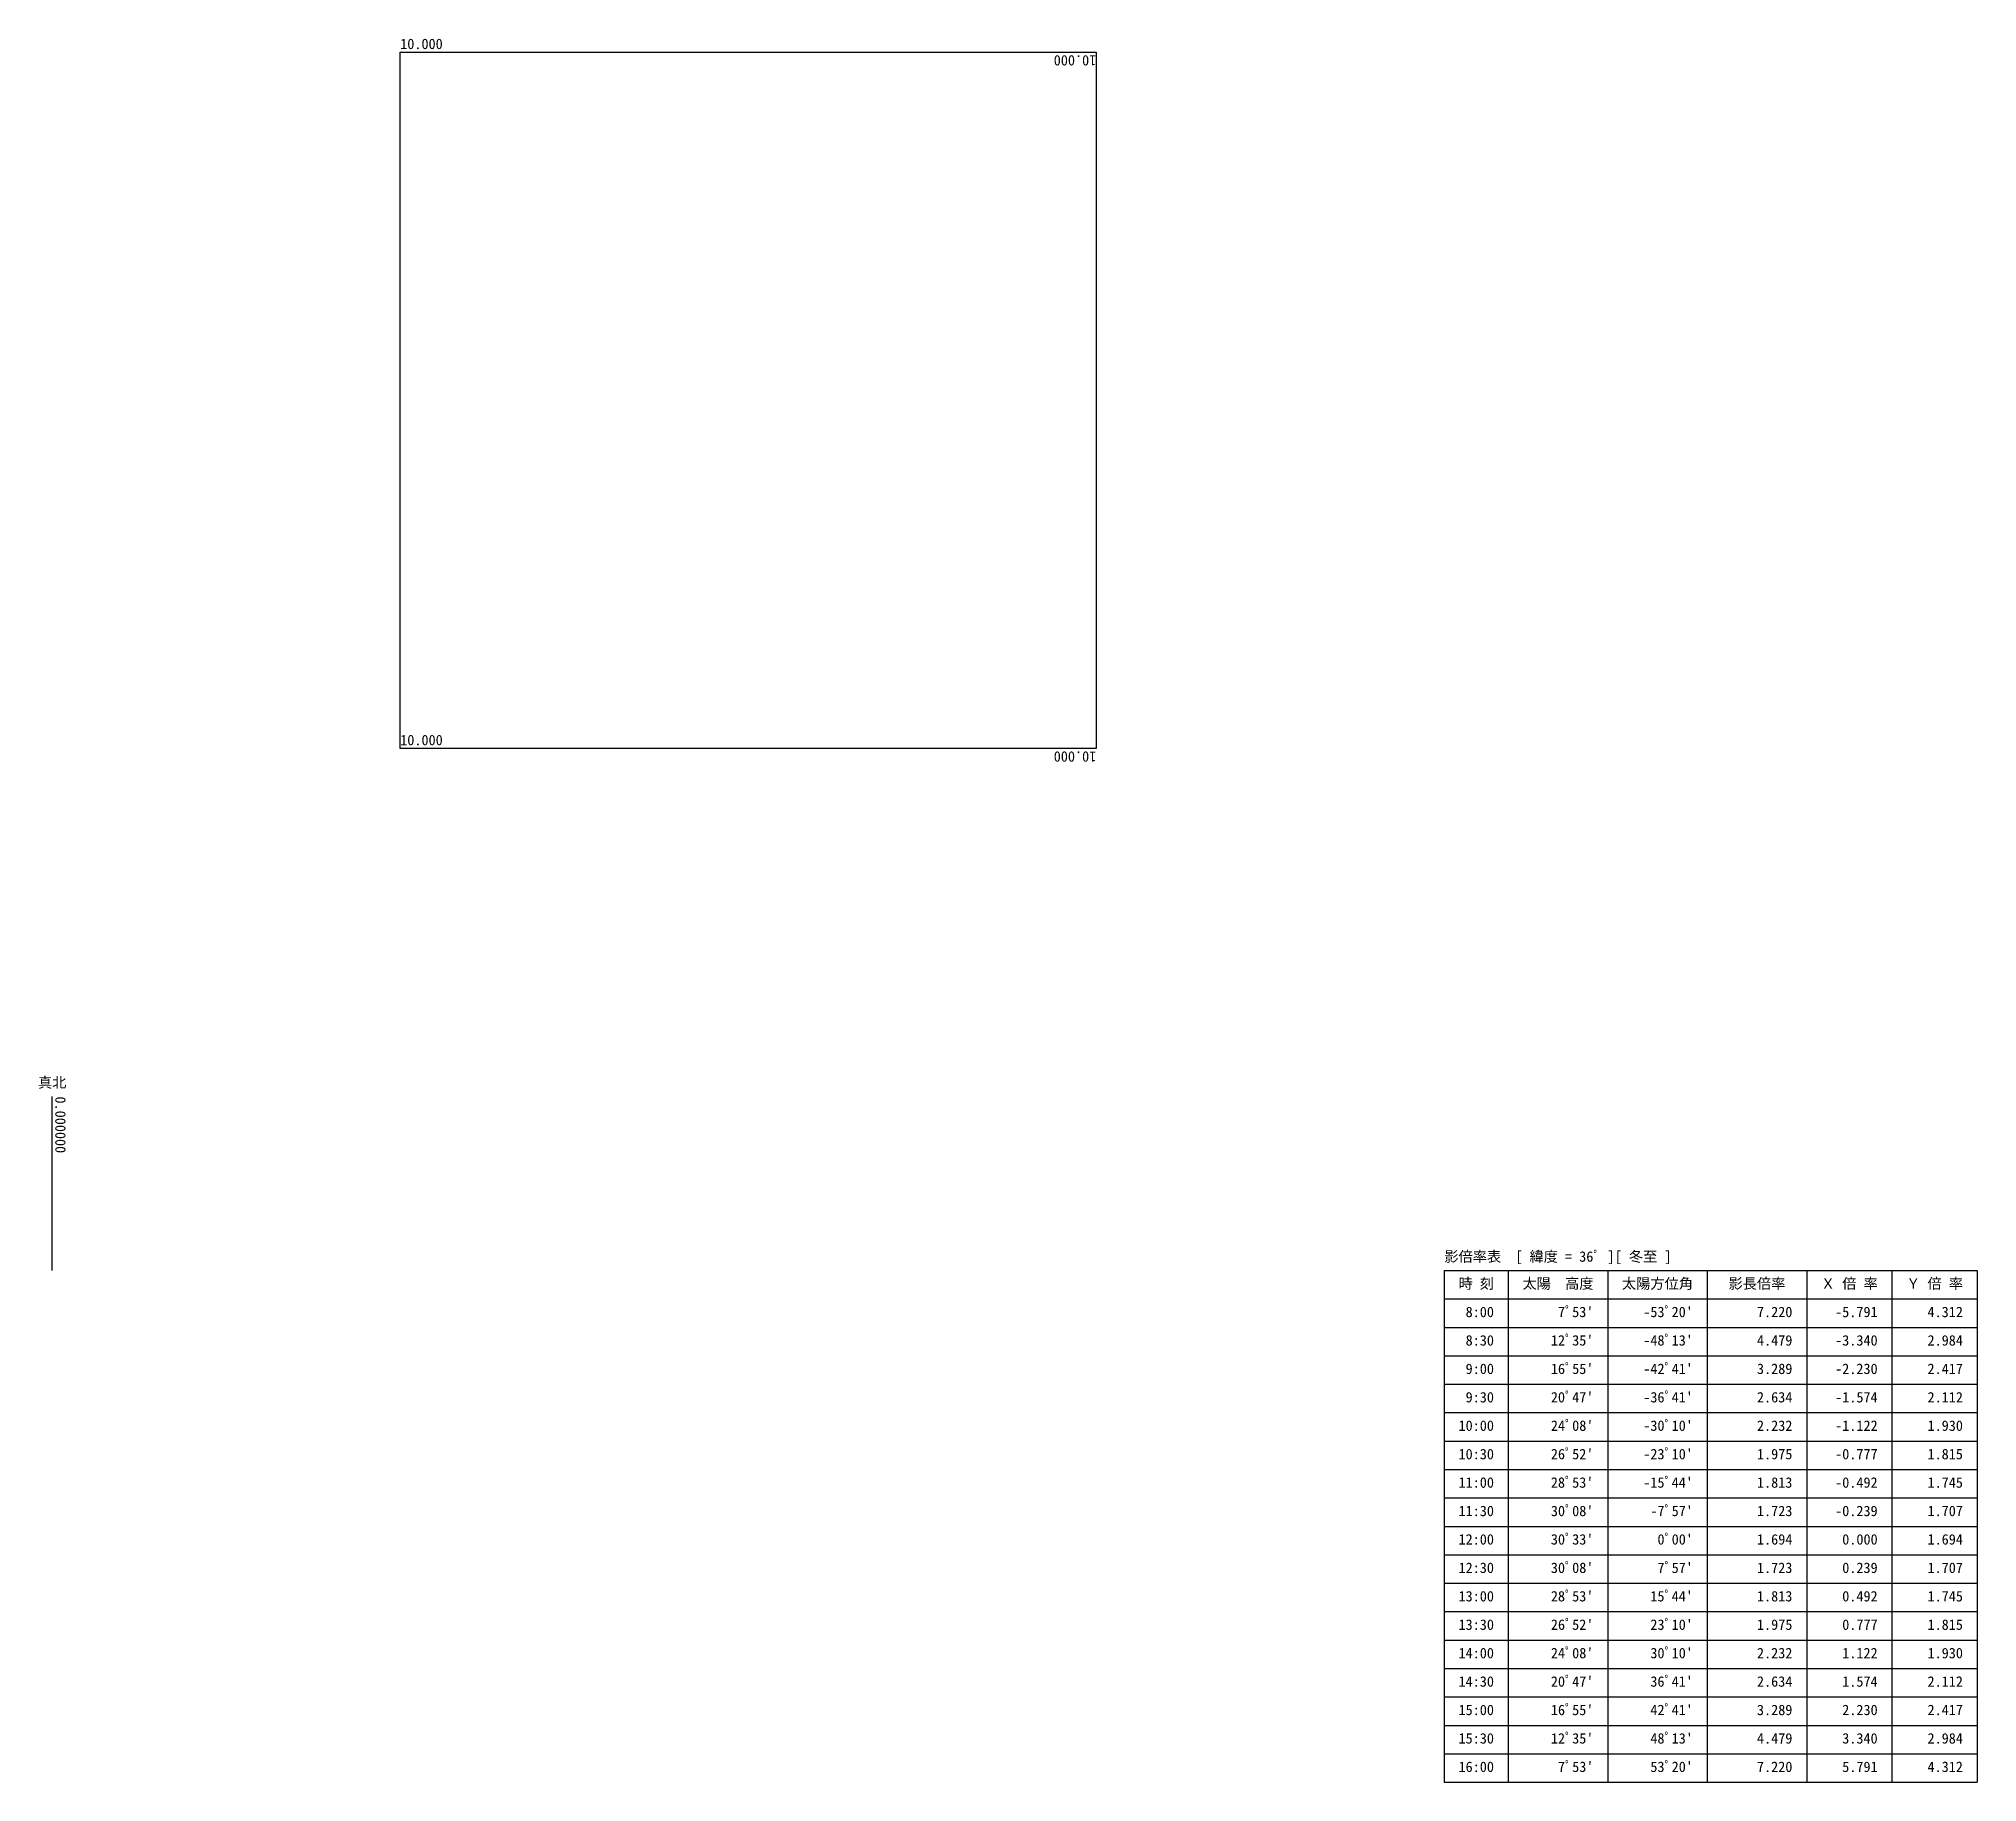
# Model space of a CAD drawing. Units: millimetres at full size, sheet at 1:100. Extents: x -15787 to 18314, y -27796 to 2869.
import ezdxf
from ezdxf.enums import TextEntityAlignment as Align

# ---------------------------------------------------------------- set-up
doc = ezdxf.new("R2010")
doc.units = ezdxf.units.MM
doc.header["$LTSCALE"] = 100
doc.layers.add('0-0', color=7, linetype='Continuous')
doc.styles.add('ＭＳ ゴシック', font='')
doc.styles.get('ＭＳ ゴシック').set_extended_font_data('MS Gothic')

msp = doc.modelspace()

# ---------------------------------------------------------------- linework, layer by layer
at = {"layer": '0-0'}
msp.add_line((-15551, -18795.9), (-15551, -15734.7), dxfattribs=at)
at = {"layer": '0-0', "color": 4}
for p, q in [((8938.8, -18795.9), (8938.8, -27795.9)), ((8938.8, -18795.9), (18313.8, -18795.9)), ((10063.8, -18795.9), (10063.8, -27795.9)), ((11813.8, -18795.9), (11813.8, -27795.9)), ((13563.8, -18795.9), (13563.8, -27795.9)), ((15313.8, -18795.9), (15313.8, -27795.9)), ((16813.8, -18795.9), (16813.8, -27795.9)), ((18313.8, -18795.9), (18313.8, -27795.9)), ((8938.8, -19295.9), (18313.8, -19295.9)), ((8938.8, -19795.9), (18313.8, -19795.9)), ((8938.8, -20295.9), (18313.8, -20295.9)), ((8938.8, -20795.9), (18313.8, -20795.9)), ((8938.8, -21295.9), (18313.8, -21295.9)), ((8938.8, -21795.9), (18313.8, -21795.9)), ((8938.8, -22295.9), (18313.8, -22295.9)), ((8938.8, -22795.9), (18313.8, -22795.9)), ((8938.8, -23295.9), (18313.8, -23295.9)), ((8938.8, -23795.9), (18313.8, -23795.9)), ((8938.8, -24295.9), (18313.8, -24295.9)), ((8938.8, -24795.9), (18313.8, -24795.9)), ((8938.8, -25295.9), (18313.8, -25295.9)), ((8938.8, -25795.9), (18313.8, -25795.9)), ((8938.8, -26295.9), (18313.8, -26295.9)), ((8938.8, -26795.9), (18313.8, -26795.9)), ((8938.8, -27295.9), (18313.8, -27295.9)), ((8938.8, -27795.9), (18313.8, -27795.9))]:
    msp.add_line(p, q, dxfattribs=at)
at = {"layer": '0-0'}
msp.add_lwpolyline([(-9428.6, 2632.7), (2816.3, 2632.7), (2816.3, -9612.2), (-9428.6, -9612.2)], close=True, dxfattribs=at)

# ---------------------------------------------------------------- texts
at = {"layer": '0-0', "color": 2, "style": 'ＭＳ ゴシック'}
for p in [(-9428.6, 2632.7), (-9428.6, -9612.2)]:
    msp.add_text('10.000', height=183.3, dxfattribs=at).set_placement(p, align=Align.BOTTOM_LEFT)
for p in [(2816.3, 2632.7), (2816.3, -9612.2)]:
    msp.add_text('10.000', height=183.3, rotation=180, dxfattribs=at).set_placement(p, align=Align.BOTTOM_LEFT)
at = {"layer": '0-0', "color": 6, "style": 'ＭＳ ゴシック'}
msp.add_text('真北', height=183.3, dxfattribs=at).set_placement((-15801, -15634.7), align=Align.BOTTOM_LEFT)
msp.add_text('0.000000', height=183.3, rotation=270, dxfattribs=at).set_placement((-15551, -15734.7), align=Align.BOTTOM_LEFT)
at = {"layer": '0-0', "style": 'ＭＳ ゴシック'}
for s, p in [('影倍率表  [ 緯度 = 36ﾟ ][ 冬至 ]', (8938.8, -18695.9)), ('時 刻', (9188.8, -19170.9)), ('太陽\u3000高度', (10313.8, -19170.9)), ('太陽方位角', (12063.8, -19170.9)), (' 影長倍率 ', (13813.8, -19170.9)), ('Ｘ 倍 率', (15563.8, -19170.9)), ('Ｙ 倍 率', (17063.8, -19170.9)), (' 8:00', (9188.8, -19670.9)), (" 7ﾟ53'", (10813.8, -19670.9)), ("-53ﾟ20'", (12438.8, -19670.9)), ('7.220', (14438.8, -19670.9)), ('-5.791', (15813.8, -19670.9)), ('4.312', (17438.8, -19670.9)), (' 8:30', (9188.8, -20170.9)), (" 12ﾟ35'", (10688.8, -20170.9)), ("-48ﾟ13'", (12438.8, -20170.9)), ('4.479', (14438.8, -20170.9)), ('-3.340', (15813.8, -20170.9)), ('2.984', (17438.8, -20170.9)), (' 9:00', (9188.8, -20670.9)), (" 16ﾟ55'", (10688.8, -20670.9)), ("-42ﾟ41'", (12438.8, -20670.9)), ('3.289', (14438.8, -20670.9)), ('-2.230', (15813.8, -20670.9)), ('2.417', (17438.8, -20670.9)), (' 9:30', (9188.8, -21170.9)), (" 20ﾟ47'", (10688.8, -21170.9)), ("-36ﾟ41'", (12438.8, -21170.9)), ('2.634', (14438.8, -21170.9)), ('-1.574', (15813.8, -21170.9)), ('2.112', (17438.8, -21170.9)), ('10:00', (9188.8, -21670.9)), (" 24ﾟ08'", (10688.8, -21670.9)), ("-30ﾟ10'", (12438.8, -21670.9)), ('2.232', (14438.8, -21670.9)), ('-1.122', (15813.8, -21670.9)), ('1.930', (17438.8, -21670.9)), ('10:30', (9188.8, -22170.9)), (" 26ﾟ52'", (10688.8, -22170.9)), ("-23ﾟ10'", (12438.8, -22170.9)), ('1.975', (14438.8, -22170.9)), ('-0.777', (15813.8, -22170.9)), ('1.815', (17438.8, -22170.9)), ('11:00', (9188.8, -22670.9)), (" 28ﾟ53'", (10688.8, -22670.9)), ("-15ﾟ44'", (12438.8, -22670.9)), ('1.813', (14438.8, -22670.9)), ('-0.492', (15813.8, -22670.9)), ('1.745', (17438.8, -22670.9)), ('11:30', (9188.8, -23170.9)), (" 30ﾟ08'", (10688.8, -23170.9)), ("-7ﾟ57'", (12563.8, -23170.9)), ('1.723', (14438.8, -23170.9)), ('-0.239', (15813.8, -23170.9)), ('1.707', (17438.8, -23170.9)), ('12:00', (9188.8, -23670.9)), (" 30ﾟ33'", (10688.8, -23670.9)), (" 0ﾟ00'", (12563.8, -23670.9)), ('1.694', (14438.8, -23670.9)), ('0.000', (15938.8, -23670.9)), ('1.694', (17438.8, -23670.9)), ('12:30', (9188.8, -24170.9)), (" 30ﾟ08'", (10688.8, -24170.9)), (" 7ﾟ57'", (12563.8, -24170.9)), ('1.723', (14438.8, -24170.9)), ('0.239', (15938.8, -24170.9)), ('1.707', (17438.8, -24170.9)), ('13:00', (9188.8, -24670.9)), (" 28ﾟ53'", (10688.8, -24670.9)), (" 15ﾟ44'", (12438.8, -24670.9)), ('1.813', (14438.8, -24670.9)), ('0.492', (15938.8, -24670.9)), ('1.745', (17438.8, -24670.9)), ('13:30', (9188.8, -25170.9)), (" 26ﾟ52'", (10688.8, -25170.9)), (" 23ﾟ10'", (12438.8, -25170.9)), ('1.975', (14438.8, -25170.9)), ('0.777', (15938.8, -25170.9)), ('1.815', (17438.8, -25170.9)), ('14:00', (9188.8, -25670.9)), (" 24ﾟ08'", (10688.8, -25670.9)), (" 30ﾟ10'", (12438.8, -25670.9)), ('2.232', (14438.8, -25670.9)), ('1.122', (15938.8, -25670.9)), ('1.930', (17438.8, -25670.9)), (" 20ﾟ47'", (10688.8, -26170.9)), (" 36ﾟ41'", (12438.8, -26170.9)), ('14:30', (9188.8, -26170.9)), ('2.634', (14438.8, -26170.9)), ('1.574', (15938.8, -26170.9)), ('2.112', (17438.8, -26170.9)), ('15:00', (9188.8, -26670.9)), (" 16ﾟ55'", (10688.8, -26670.9)), (" 42ﾟ41'", (12438.8, -26670.9)), ('3.289', (14438.8, -26670.9)), ('2.230', (15938.8, -26670.9)), ('2.417', (17438.8, -26670.9)), ('15:30', (9188.8, -27170.9)), (" 12ﾟ35'", (10688.8, -27170.9)), (" 48ﾟ13'", (12438.8, -27170.9)), ('4.479', (14438.8, -27170.9)), ('3.340', (15938.8, -27170.9)), ('2.984', (17438.8, -27170.9)), ('16:00', (9188.8, -27670.9)), (" 7ﾟ53'", (10813.8, -27670.9)), (" 53ﾟ20'", (12438.8, -27670.9)), ('7.220', (14438.8, -27670.9)), ('5.791', (15938.8, -27670.9)), ('4.312', (17438.8, -27670.9))]:
    msp.add_text(s, height=183.3, dxfattribs=at).set_placement(p, align=Align.BOTTOM_LEFT)

doc.saveas('drawing.dxf')
